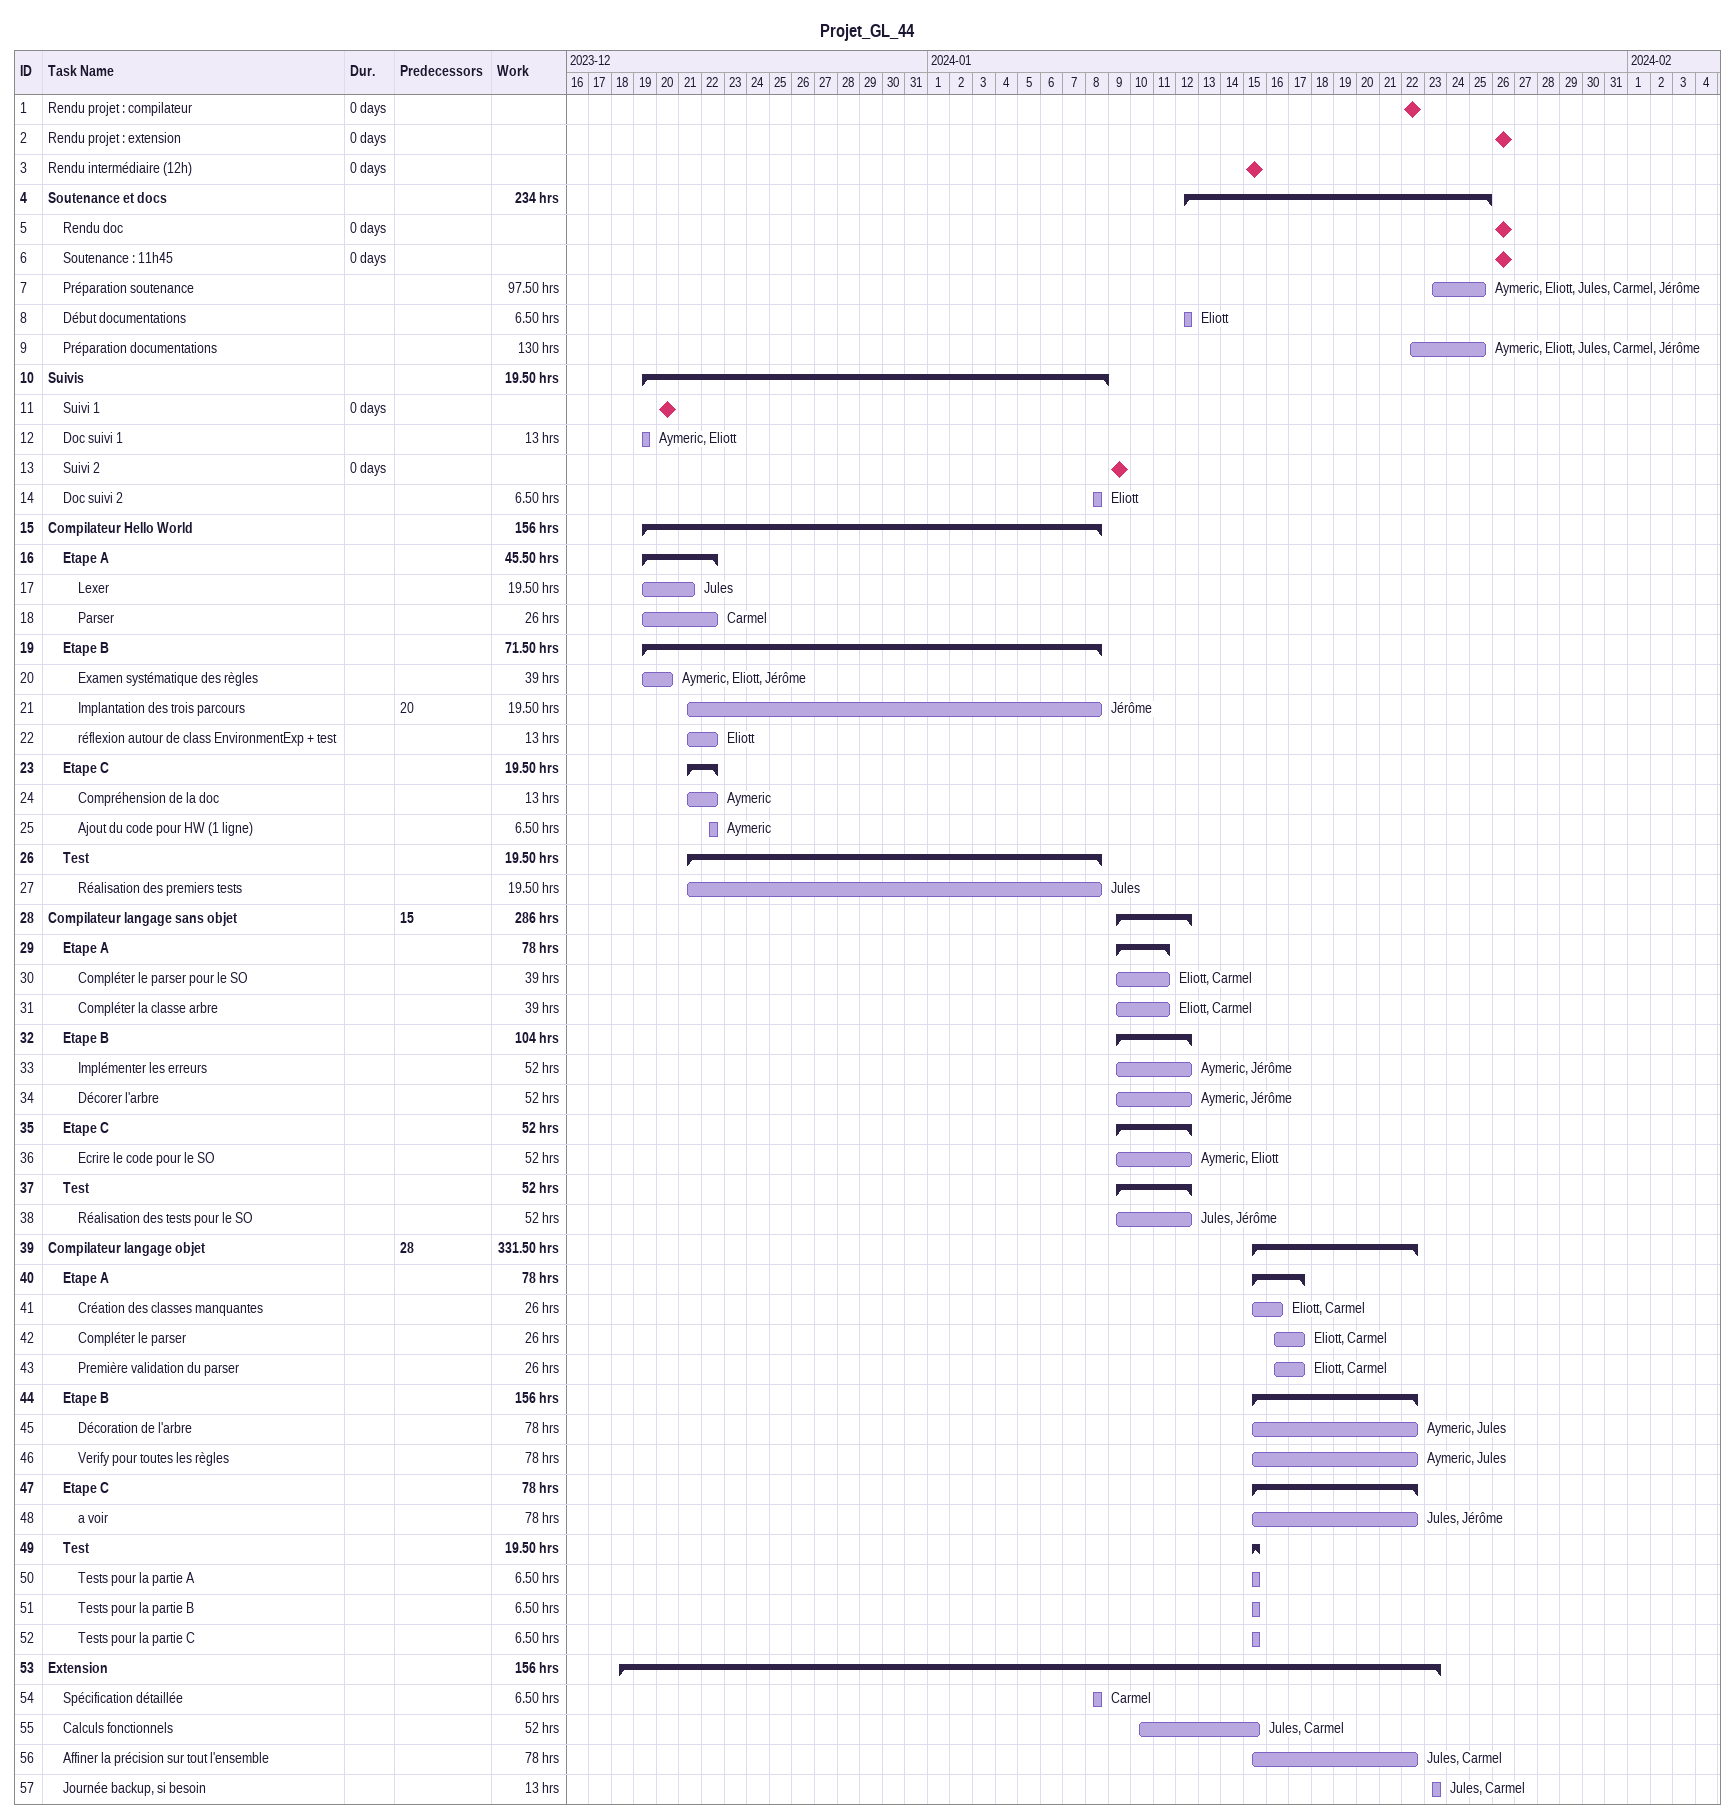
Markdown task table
Projet_GL_44

| ID | Level | Task | Duration | Start | Finish | Predecessors | Resources | Work (h) |
|---|---|---|---|---|---|---|---|---|
| 1 | 1 | Rendu projet : compilateur | 0d | 2024-01-22 | 2024-01-22 |  |  |  |
| 2 | 1 | Rendu projet : extension | 0d | 2024-01-26 | 2024-01-26 |  |  |  |
| 3 | 1 | Rendu intermédiaire (12h) | 0d | 2024-01-15 | 2024-01-15 |  |  |  |
| 4 | 1 | **Soutenance et docs** |  | 2024-01-12 | 2024-01-25 |  |  | 234 |
| 5 | 2 | Rendu doc | 0d | 2024-01-26 | 2024-01-26 |  |  |  |
| 6 | 2 | Soutenance : 11h45 | 0d | 2024-01-26 | 2024-01-26 |  |  |  |
| 7 | 2 | Préparation soutenance |  | 2024-01-23 | 2024-01-25 |  | Aymeric, Eliott, Jules, Carmel, Jérôme | 97.50 |
| 8 | 2 | Début documentations |  | 2024-01-12 | 2024-01-12 |  | Eliott | 6.50 |
| 9 | 2 | Préparation documentations |  | 2024-01-22 | 2024-01-25 |  | Aymeric, Eliott, Jules, Carmel, Jérôme | 130 |
| 10 | 1 | **Suivis** |  | 2023-12-19 | 2024-01-08 |  |  | 19.50 |
| 11 | 2 | Suivi 1 | 0d | 2023-12-20 | 2023-12-20 |  |  |  |
| 12 | 2 | Doc suivi 1 |  | 2023-12-19 | 2023-12-19 |  | Aymeric, Eliott | 13 |
| 13 | 2 | Suivi 2 | 0d | 2024-01-09 | 2024-01-09 |  |  |  |
| 14 | 2 | Doc suivi 2 |  | 2024-01-08 | 2024-01-08 |  | Eliott | 6.50 |
| 15 | 1 | **Compilateur Hello World** |  | 2023-12-19 | 2024-01-08 |  |  | 156 |
| 16 | 2 | **Etape A** |  | 2023-12-19 | 2023-12-22 |  |  | 45.50 |
| 17 | 3 | Lexer |  | 2023-12-19 | 2023-12-21 |  | Jules | 19.50 |
| 18 | 3 | Parser |  | 2023-12-19 | 2023-12-22 |  | Carmel | 26 |
| 19 | 2 | **Etape B** |  | 2023-12-19 | 2024-01-08 |  |  | 71.50 |
| 20 | 3 | Examen systématique des règles |  | 2023-12-19 | 2023-12-20 |  | Aymeric, Eliott, Jérôme | 39 |
| 21 | 3 | Implantation des trois parcours |  | 2023-12-21 | 2024-01-08 | 20 | Jérôme | 19.50 |
| 22 | 3 | réflexion autour de class EnvironmentExp + test |  | 2023-12-21 | 2023-12-22 |  | Eliott | 13 |
| 23 | 2 | **Etape C** |  | 2023-12-21 | 2023-12-22 |  |  | 19.50 |
| 24 | 3 | Compréhension de la doc |  | 2023-12-21 | 2023-12-22 |  | Aymeric | 13 |
| 25 | 3 | Ajout du code pour HW (1 ligne) |  | 2023-12-22 | 2023-12-22 |  | Aymeric | 6.50 |
| 26 | 2 | **Test** |  | 2023-12-21 | 2024-01-08 |  |  | 19.50 |
| 27 | 3 | Réalisation des premiers tests |  | 2023-12-21 | 2024-01-08 |  | Jules | 19.50 |
| 28 | 1 | **Compilateur langage sans objet** |  | 2024-01-09 | 2024-01-12 | 15 |  | 286 |
| 29 | 2 | **Etape A** |  | 2024-01-09 | 2024-01-11 |  |  | 78 |
| 30 | 3 | Compléter le parser pour le SO |  | 2024-01-09 | 2024-01-11 |  | Eliott, Carmel | 39 |
| 31 | 3 | Compléter la classe arbre |  | 2024-01-09 | 2024-01-11 |  | Eliott, Carmel | 39 |
| 32 | 2 | **Etape B** |  | 2024-01-09 | 2024-01-12 |  |  | 104 |
| 33 | 3 | Implémenter les erreurs |  | 2024-01-09 | 2024-01-12 |  | Aymeric, Jérôme | 52 |
| 34 | 3 | Décorer l'arbre |  | 2024-01-09 | 2024-01-12 |  | Aymeric, Jérôme | 52 |
| 35 | 2 | **Etape C** |  | 2024-01-09 | 2024-01-12 |  |  | 52 |
| 36 | 3 | Ecrire le code pour le SO |  | 2024-01-09 | 2024-01-12 |  | Aymeric, Eliott | 52 |
| 37 | 2 | **Test** |  | 2024-01-09 | 2024-01-12 |  |  | 52 |
| 38 | 3 | Réalisation des tests pour le SO |  | 2024-01-09 | 2024-01-12 |  | Jules, Jérôme | 52 |
| 39 | 1 | **Compilateur langage objet** |  | 2024-01-15 | 2024-01-22 | 28 |  | 331.50 |
| 40 | 2 | **Etape A** |  | 2024-01-15 | 2024-01-17 |  |  | 78 |
| 41 | 3 | Création des classes manquantes |  | 2024-01-15 | 2024-01-16 |  | Eliott, Carmel | 26 |
| 42 | 3 | Compléter le parser |  | 2024-01-16 | 2024-01-17 |  | Eliott, Carmel | 26 |
| 43 | 3 | Première validation du parser |  | 2024-01-16 | 2024-01-17 |  | Eliott, Carmel | 26 |
| 44 | 2 | **Etape B** |  | 2024-01-15 | 2024-01-22 |  |  | 156 |
| 45 | 3 | Décoration de l'arbre |  | 2024-01-15 | 2024-01-22 |  | Aymeric, Jules | 78 |
| 46 | 3 | Verify pour toutes les règles |  | 2024-01-15 | 2024-01-22 |  | Aymeric, Jules | 78 |
| 47 | 2 | **Etape C** |  | 2024-01-15 | 2024-01-22 |  |  | 78 |
| 48 | 3 | a voir |  | 2024-01-15 | 2024-01-22 |  | Jules, Jérôme | 78 |
| 49 | 2 | **Test** |  | 2024-01-15 | 2024-01-15 |  |  | 19.50 |
| 50 | 3 | Tests pour la partie A |  | 2024-01-15 | 2024-01-15 |  |  | 6.50 |
| 51 | 3 | Tests pour la partie B |  | 2024-01-15 | 2024-01-15 |  |  | 6.50 |
| 52 | 3 | Tests pour la partie C |  | 2024-01-15 | 2024-01-15 |  |  | 6.50 |
| 53 | 1 | **Extension** |  | 2023-12-18 | 2024-01-23 |  |  | 156 |
| 54 | 2 | Spécification détaillée |  | 2024-01-08 | 2024-01-08 |  | Carmel | 6.50 |
| 55 | 2 | Calculs fonctionnels |  | 2024-01-10 | 2024-01-15 |  | Jules, Carmel | 52 |
| 56 | 2 | Affiner la précision sur tout l'ensemble |  | 2024-01-15 | 2024-01-22 |  | Jules, Carmel | 78 |
| 57 | 2 | Journée backup, si besoin |  | 2024-01-23 | 2024-01-23 |  | Jules, Carmel | 13 |
